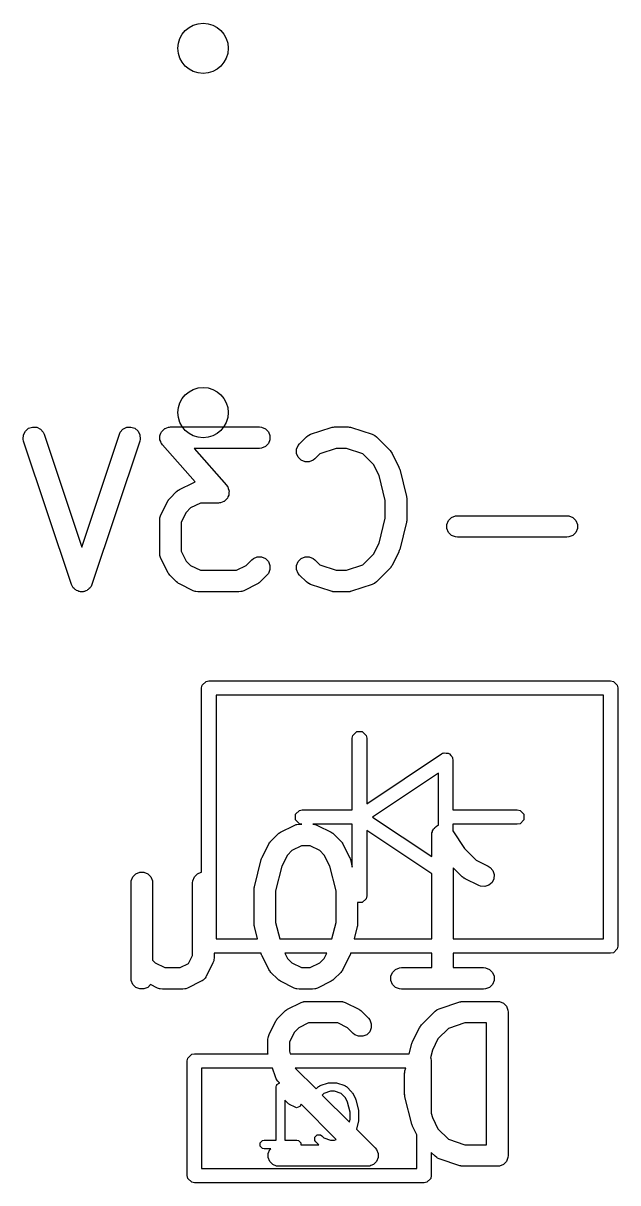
# Model space of a CAD drawing. Header units: inches. Extents: x -0.02 to 1.22, y 0 to 2.04.
# Drawn here: x 0.8404 to 1.0035, y 1.7169 to 2.0352 of the extents above; entities that cross this region are included whole.
import ezdxf

# ---------------------------------------------------------------- set-up
doc = ezdxf.new("R2010")
doc.units = ezdxf.units.IN
doc.header["$MEASUREMENT"] = 0
doc.layers.add('BLACK', color=250, linetype='CONTINUOUS')

msp = doc.modelspace()

# ---------------------------------------------------------------- linework, layer by layer
at = {"layer": 'BLACK', "linetype": 'CONTINUOUS'}
for p, q in [((0.8405, 1.92224), (0.84101, 1.92327)), ((0.84101, 1.92327), (0.84188, 1.92403)), ((0.84188, 1.92403), (0.84298, 1.92439)), ((0.84298, 1.92439), (0.84412, 1.92431)), ((0.84412, 1.92431), (0.84515, 1.9238)), ((0.84515, 1.9238), (0.84591, 1.92293)), ((0.84591, 1.92293), (0.84615, 1.9224)), ((0.86679, 1.9224), (0.86703, 1.92293)), ((0.86703, 1.92293), (0.86778, 1.9238)), ((0.86778, 1.9238), (0.86881, 1.92431)), ((0.86881, 1.92431), (0.86996, 1.92439)), ((0.86996, 1.92439), (0.87105, 1.92403)), ((0.87105, 1.92403), (0.87192, 1.92327)), ((0.87192, 1.92327), (0.87244, 1.92224)), ((0.87799, 1.92223), (0.8782, 1.92266)), ((0.8782, 1.92266), (0.87838, 1.9231)), ((0.87838, 1.9231), (0.87846, 1.92317)), ((0.87846, 1.92317), (0.8785, 1.92326)), ((0.8785, 1.92326), (0.87886, 1.92358)), ((0.87886, 1.92358), (0.8792, 1.92392)), ((0.8792, 1.92392), (0.87929, 1.92396)), ((0.87929, 1.92396), (0.87937, 1.92402)), ((0.87937, 1.92402), (0.87982, 1.92418)), ((0.87982, 1.92418), (0.88026, 1.92436)), ((0.88026, 1.92436), (0.8804, 1.92437)), ((0.8804, 1.92437), (0.88046, 1.92439)), ((0.88046, 1.92439), (0.88054, 1.92439)), ((0.88054, 1.92439), (0.88084, 1.92442)), ((0.88084, 1.92442), (0.90521, 1.92442)), ((0.90521, 1.92442), (0.90579, 1.92436)), ((0.90579, 1.92436), (0.90685, 1.92392)), ((0.90685, 1.92392), (0.90767, 1.9231)), ((0.90767, 1.9231), (0.90811, 1.92204)), ((0.91928, 1.92239), (0.9249, 1.92427)), ((0.9249, 1.92427), (0.92519, 1.92433)), ((0.92519, 1.92433), (0.92526, 1.92436)), ((0.92526, 1.92436), (0.92536, 1.92437)), ((0.92536, 1.92437), (0.92546, 1.92439)), ((0.92546, 1.92439), (0.92554, 1.92439)), ((0.92554, 1.92439), (0.92583, 1.92442)), ((0.92583, 1.92442), (0.92958, 1.92442)), ((0.92958, 1.92442), (0.92988, 1.92439)), ((0.92988, 1.92439), (0.92995, 1.92439)), ((0.92995, 1.92439), (0.93006, 1.92437)), ((0.93006, 1.92437), (0.93016, 1.92436)), ((0.93016, 1.92436), (0.93023, 1.92433)), ((0.93023, 1.92433), (0.93052, 1.92427)), ((0.93052, 1.92427), (0.93614, 1.92239)), ((0.84042, 1.92109), (0.8405, 1.92224)), ((0.84054, 1.92053), (0.84042, 1.92109)), ((0.85367, 1.88116), (0.84054, 1.92053)), ((0.84615, 1.9224), (0.85647, 1.89143)), ((0.85647, 1.89143), (0.86679, 1.9224)), ((0.87239, 1.92053), (0.85927, 1.88116)), ((0.87252, 1.92109), (0.87239, 1.92053)), ((0.87244, 1.92224), (0.87252, 1.92109)), ((0.87791, 1.92108), (0.87794, 1.92156)), ((0.87794, 1.92099), (0.87791, 1.92108)), ((0.87794, 1.92204), (0.87798, 1.92213)), ((0.87794, 1.92156), (0.87794, 1.92204)), ((0.87794, 1.92089), (0.87794, 1.92099)), ((0.87813, 1.92044), (0.87794, 1.92089)), ((0.87798, 1.92213), (0.87799, 1.92223)), ((0.87828, 1.91999), (0.87813, 1.92044)), ((0.87836, 1.91988), (0.87828, 1.91999)), ((0.87838, 1.91982), (0.87836, 1.91988)), ((0.87844, 1.91977), (0.87838, 1.91982)), ((0.87862, 1.91952), (0.87844, 1.91977)), ((0.88755, 1.90931), (0.87862, 1.91952)), ((0.90767, 1.91982), (0.90685, 1.91901)), ((0.90811, 1.92089), (0.90767, 1.91982)), ((0.90811, 1.92204), (0.90811, 1.92089)), ((0.91588, 1.91935), (0.91625, 1.9198)), ((0.91625, 1.9198), (0.91812, 1.92168)), ((0.91812, 1.92168), (0.91857, 1.92204)), ((0.91857, 1.92204), (0.91867, 1.92208)), ((0.91867, 1.92208), (0.91875, 1.92215)), ((0.91875, 1.92215), (0.91928, 1.92239)), ((0.93614, 1.92239), (0.93667, 1.92215)), ((0.93667, 1.92215), (0.93675, 1.92208)), ((0.93675, 1.92208), (0.93685, 1.92204)), ((0.93685, 1.92204), (0.9373, 1.92168)), ((0.9373, 1.92168), (0.94105, 1.91793)), ((0.90521, 1.91851), (0.88735, 1.91851)), ((0.88735, 1.91851), (0.89619, 1.90841)), ((0.90579, 1.91857), (0.90521, 1.91851)), ((0.90685, 1.91901), (0.90579, 1.91857)), ((0.91544, 1.91829), (0.91588, 1.91935)), ((0.91544, 1.91714), (0.91544, 1.91829)), ((0.91588, 1.91607), (0.91544, 1.91714)), ((0.9218, 1.91701), (0.92042, 1.91563)), ((0.92631, 1.91851), (0.9218, 1.91701)), ((0.9291, 1.91851), (0.92631, 1.91851)), ((0.93361, 1.91701), (0.9291, 1.91851)), ((0.93653, 1.91409), (0.93361, 1.91701)), ((0.94105, 1.91793), (0.94123, 1.9177)), ((0.94123, 1.9177), (0.94129, 1.91765)), ((0.94129, 1.91765), (0.94135, 1.91756)), ((0.94135, 1.91756), (0.94141, 1.91748)), ((0.94141, 1.91748), (0.94144, 1.91741)), ((0.94144, 1.91741), (0.9416, 1.91716)), ((0.9416, 1.91716), (0.94347, 1.91341)), ((0.91669, 1.91526), (0.91588, 1.91607)), ((0.91776, 1.91482), (0.91669, 1.91526)), ((0.91891, 1.91482), (0.91776, 1.91482)), ((0.91998, 1.91526), (0.91891, 1.91482)), ((0.92042, 1.91563), (0.91998, 1.91526)), ((0.93805, 1.91106), (0.93653, 1.91409)), ((0.94347, 1.91341), (0.94349, 1.91337)), ((0.94349, 1.91337), (0.9435, 1.91335)), ((0.9435, 1.91335), (0.94359, 1.91311)), ((0.94359, 1.91311), (0.94368, 1.91287)), ((0.93975, 1.90423), (0.93805, 1.91106)), ((0.94368, 1.91287), (0.94368, 1.91285)), ((0.94368, 1.91285), (0.9437, 1.91281)), ((0.9437, 1.91281), (0.94557, 1.90531)), ((0.88063, 1.9048), (0.8825, 1.90668)), ((0.8825, 1.90668), (0.88273, 1.90686)), ((0.88273, 1.90686), (0.88278, 1.90692)), ((0.88278, 1.90692), (0.88287, 1.90698)), ((0.88287, 1.90698), (0.88295, 1.90705)), ((0.88295, 1.90705), (0.88302, 1.90708)), ((0.88302, 1.90708), (0.88327, 1.90723)), ((0.88327, 1.90723), (0.88702, 1.90911)), ((0.88702, 1.90911), (0.88755, 1.90931)), ((0.89619, 1.90841), (0.89636, 1.90816)), ((0.89636, 1.90816), (0.89642, 1.90811)), ((0.89642, 1.90811), (0.89644, 1.90805)), ((0.89644, 1.90805), (0.89652, 1.90794)), ((0.89652, 1.90794), (0.89668, 1.90748)), ((0.89668, 1.90748), (0.89686, 1.90704)), ((0.89686, 1.90704), (0.89686, 1.90694)), ((0.89686, 1.90694), (0.89689, 1.90685)), ((0.89689, 1.90685), (0.89686, 1.90637)), ((0.8782, 1.90029), (0.88007, 1.90404)), ((0.88007, 1.90404), (0.88023, 1.90428)), ((0.88023, 1.90428), (0.88026, 1.90436)), ((0.88026, 1.90436), (0.88033, 1.90444)), ((0.88033, 1.90444), (0.88038, 1.90453)), ((0.88038, 1.90453), (0.88044, 1.90458)), ((0.88044, 1.90458), (0.88063, 1.9048)), ((0.88904, 1.90351), (0.88634, 1.90216)), ((0.89396, 1.90351), (0.88904, 1.90351)), ((0.89427, 1.90354), (0.89396, 1.90351)), ((0.89435, 1.90354), (0.89427, 1.90354)), ((0.8944, 1.90356), (0.89435, 1.90354)), ((0.89454, 1.90357), (0.8944, 1.90356)), ((0.89498, 1.90375), (0.89454, 1.90357)), ((0.89544, 1.90391), (0.89498, 1.90375)), ((0.89551, 1.90397), (0.89544, 1.90391)), ((0.8956, 1.90401), (0.89551, 1.90397)), ((0.89594, 1.90435), (0.8956, 1.90401)), ((0.8963, 1.90467), (0.89594, 1.90435)), ((0.89635, 1.90475), (0.8963, 1.90467)), ((0.89642, 1.90483), (0.89635, 1.90475)), ((0.8966, 1.90527), (0.89642, 1.90483)), ((0.89681, 1.9057), (0.8966, 1.90527)), ((0.89682, 1.9058), (0.89681, 1.9057)), ((0.89686, 1.90589), (0.89682, 1.9058)), ((0.89686, 1.90637), (0.89686, 1.90589)), ((0.93975, 1.89933), (0.93975, 1.90423)), ((0.94557, 1.90531), (0.94559, 1.90521)), ((0.94559, 1.90521), (0.9456, 1.90517)), ((0.9456, 1.90517), (0.94562, 1.90495)), ((0.94562, 1.90495), (0.94566, 1.90473)), ((0.94566, 1.90473), (0.94565, 1.90469)), ((0.94565, 1.90469), (0.94566, 1.90459)), ((0.94566, 1.90459), (0.94566, 1.89897)), ((0.88514, 1.90097), (0.88379, 1.89827)), ((0.88634, 1.90216), (0.88514, 1.90097)), ((0.87789, 1.89897), (0.87794, 1.89954)), ((0.87789, 1.88959), (0.87789, 1.89897)), ((0.87794, 1.89954), (0.87798, 1.89964)), ((0.87798, 1.89964), (0.87799, 1.89975)), ((0.87799, 1.89975), (0.8782, 1.90029)), ((0.88379, 1.89827), (0.88379, 1.89029)), ((0.93805, 1.8925), (0.93975, 1.89933)), ((0.94557, 1.89825), (0.9437, 1.89075)), ((0.94559, 1.89835), (0.94557, 1.89825)), ((0.9456, 1.89839), (0.94559, 1.89835)), ((0.94562, 1.89861), (0.9456, 1.89839)), ((0.94566, 1.89882), (0.94562, 1.89861)), ((0.94566, 1.89897), (0.94565, 1.89887)), ((0.94565, 1.89887), (0.94566, 1.89882)), ((0.95668, 1.89767), (0.95712, 1.89873)), ((0.95668, 1.89652), (0.95668, 1.89767)), ((0.95712, 1.89873), (0.95794, 1.89955)), ((0.95794, 1.89955), (0.959, 1.89999)), ((0.959, 1.89999), (0.95958, 1.90004)), ((0.95958, 1.90004), (0.98958, 1.90004)), ((0.98958, 1.90004), (0.99015, 1.89999)), ((0.99015, 1.89999), (0.99122, 1.89955)), ((0.99122, 1.89955), (0.99203, 1.89873)), ((0.99203, 1.89873), (0.99247, 1.89767)), ((0.99247, 1.89767), (0.99247, 1.89652)), ((0.95712, 1.89545), (0.95668, 1.89652)), ((0.95794, 1.89464), (0.95712, 1.89545)), ((0.959, 1.8942), (0.95794, 1.89464)), ((0.95958, 1.89414), (0.959, 1.8942)), ((0.98958, 1.89414), (0.95958, 1.89414)), ((0.99015, 1.8942), (0.98958, 1.89414)), ((0.99122, 1.89464), (0.99015, 1.8942)), ((0.99203, 1.89545), (0.99122, 1.89464)), ((0.99247, 1.89652), (0.99203, 1.89545)), ((0.93653, 1.88947), (0.93805, 1.8925)), ((0.9437, 1.89075), (0.94368, 1.89071)), ((0.87794, 1.88902), (0.87789, 1.88959)), ((0.87798, 1.88892), (0.87794, 1.88902)), ((0.87799, 1.88881), (0.87798, 1.88892)), ((0.8782, 1.88827), (0.87799, 1.88881)), ((0.88007, 1.88452), (0.8782, 1.88827)), ((0.88379, 1.89029), (0.88514, 1.88759)), ((0.88514, 1.88759), (0.88634, 1.8864)), ((0.90159, 1.8864), (0.90312, 1.88793)), ((0.90312, 1.88793), (0.90357, 1.8883)), ((0.90357, 1.8883), (0.90464, 1.88874)), ((0.90464, 1.88874), (0.90579, 1.88874)), ((0.90579, 1.88874), (0.90685, 1.8883)), ((0.90685, 1.8883), (0.90767, 1.88748)), ((0.91588, 1.88748), (0.91669, 1.8883)), ((0.91669, 1.8883), (0.91776, 1.88874)), ((0.91776, 1.88874), (0.91891, 1.88874)), ((0.91891, 1.88874), (0.91998, 1.8883)), ((0.91998, 1.8883), (0.92042, 1.88793)), ((0.92042, 1.88793), (0.9218, 1.88655)), ((0.93361, 1.88655), (0.93653, 1.88947)), ((0.94347, 1.89015), (0.9416, 1.8864)), ((0.94349, 1.89019), (0.94347, 1.89015)), ((0.9435, 1.89021), (0.94349, 1.89019)), ((0.94359, 1.89045), (0.9435, 1.89021)), ((0.94368, 1.89069), (0.94359, 1.89045)), ((0.94368, 1.89071), (0.94368, 1.89069)), ((0.88023, 1.88427), (0.88007, 1.88452)), ((0.88634, 1.8864), (0.88904, 1.88505)), ((0.88904, 1.88505), (0.89889, 1.88505)), ((0.89889, 1.88505), (0.90159, 1.8864)), ((0.90767, 1.88748), (0.90811, 1.88642)), ((0.90811, 1.88527), (0.90767, 1.8842)), ((0.90811, 1.88642), (0.90811, 1.88527)), ((0.91544, 1.88642), (0.91588, 1.88748)), ((0.91544, 1.88527), (0.91544, 1.88642)), ((0.91588, 1.8842), (0.91544, 1.88527)), ((0.9218, 1.88655), (0.92631, 1.88505)), ((0.92631, 1.88505), (0.9291, 1.88505)), ((0.9291, 1.88505), (0.93361, 1.88655)), ((0.94105, 1.88563), (0.9373, 1.88188)), ((0.94123, 1.88586), (0.94105, 1.88563)), ((0.94129, 1.88591), (0.94123, 1.88586)), ((0.94135, 1.886), (0.94129, 1.88591)), ((0.94141, 1.88608), (0.94135, 1.886)), ((0.94144, 1.88615), (0.94141, 1.88608)), ((0.9416, 1.8864), (0.94144, 1.88615)), ((0.88026, 1.8842), (0.88023, 1.88427)), ((0.88033, 1.88412), (0.88026, 1.8842)), ((0.88038, 1.88403), (0.88033, 1.88412)), ((0.88044, 1.88398), (0.88038, 1.88403)), ((0.88063, 1.88376), (0.88044, 1.88398)), ((0.8825, 1.88188), (0.88063, 1.88376)), ((0.88273, 1.88169), (0.8825, 1.88188)), ((0.88278, 1.88164), (0.88273, 1.88169)), ((0.88287, 1.88158), (0.88278, 1.88164)), ((0.88295, 1.88151), (0.88287, 1.88158)), ((0.88302, 1.88148), (0.88295, 1.88151)), ((0.88327, 1.88133), (0.88302, 1.88148)), ((0.88702, 1.87945), (0.88327, 1.88133)), ((0.90466, 1.88133), (0.90091, 1.87945)), ((0.90491, 1.88148), (0.90466, 1.88133)), ((0.90498, 1.88151), (0.90491, 1.88148)), ((0.90506, 1.88158), (0.90498, 1.88151)), ((0.90515, 1.88164), (0.90506, 1.88158)), ((0.9052, 1.88169), (0.90515, 1.88164)), ((0.90542, 1.88188), (0.9052, 1.88169)), ((0.9073, 1.88376), (0.90542, 1.88188)), ((0.90767, 1.8842), (0.9073, 1.88376)), ((0.91625, 1.88376), (0.91588, 1.8842)), ((0.91812, 1.88188), (0.91625, 1.88376)), ((0.91857, 1.88151), (0.91812, 1.88188)), ((0.91867, 1.88147), (0.91857, 1.88151)), ((0.91875, 1.8814), (0.91867, 1.88147)), ((0.91928, 1.88117), (0.91875, 1.8814)), ((0.93667, 1.8814), (0.93614, 1.88117)), ((0.93675, 1.88147), (0.93667, 1.8814)), ((0.93685, 1.88151), (0.93675, 1.88147)), ((0.9373, 1.88188), (0.93685, 1.88151)), ((0.8539, 1.88063), (0.85367, 1.88116)), ((0.85404, 1.88047), (0.8539, 1.88063)), ((0.85414, 1.88028), (0.85404, 1.88047)), ((0.85442, 1.88004), (0.85414, 1.88028)), ((0.85466, 1.87976), (0.85442, 1.88004)), ((0.85485, 1.87967), (0.85466, 1.87976)), ((0.85501, 1.87953), (0.85485, 1.87967)), ((0.85536, 1.87941), (0.85501, 1.87953)), ((0.85569, 1.87925), (0.85536, 1.87941)), ((0.8559, 1.87923), (0.85569, 1.87925)), ((0.8561, 1.87916), (0.8559, 1.87923)), ((0.85647, 1.87919), (0.8561, 1.87916)), ((0.85684, 1.87916), (0.85647, 1.87919)), ((0.85704, 1.87923), (0.85684, 1.87916)), ((0.85725, 1.87925), (0.85704, 1.87923)), ((0.85758, 1.87941), (0.85725, 1.87925)), ((0.85793, 1.87953), (0.85758, 1.87941)), ((0.85809, 1.87967), (0.85793, 1.87953)), ((0.85828, 1.87976), (0.85809, 1.87967)), ((0.85852, 1.88004), (0.85828, 1.87976)), ((0.8588, 1.88028), (0.85852, 1.88004)), ((0.85889, 1.88047), (0.8588, 1.88028)), ((0.85903, 1.88063), (0.85889, 1.88047)), ((0.85927, 1.88116), (0.85903, 1.88063)), ((0.88756, 1.87925), (0.88702, 1.87945)), ((0.88766, 1.87924), (0.88756, 1.87925)), ((0.88776, 1.8792), (0.88766, 1.87924)), ((0.88834, 1.87914), (0.88776, 1.8792)), ((0.89959, 1.87914), (0.88834, 1.87914)), ((0.90016, 1.8792), (0.89959, 1.87914)), ((0.90026, 1.87924), (0.90016, 1.8792)), ((0.90037, 1.87925), (0.90026, 1.87924)), ((0.90091, 1.87945), (0.90037, 1.87925)), ((0.9249, 1.87929), (0.91928, 1.88117)), ((0.92519, 1.87923), (0.9249, 1.87929)), ((0.92526, 1.8792), (0.92519, 1.87923)), ((0.92536, 1.87919), (0.92526, 1.8792)), ((0.92546, 1.87916), (0.92536, 1.87919)), ((0.92554, 1.87917), (0.92546, 1.87916)), ((0.92583, 1.87914), (0.92554, 1.87917)), ((0.92958, 1.87914), (0.92583, 1.87914)), ((0.92988, 1.87917), (0.92958, 1.87914)), ((0.92995, 1.87916), (0.92988, 1.87917)), ((0.93006, 1.87919), (0.92995, 1.87916)), ((0.93016, 1.8792), (0.93006, 1.87919)), ((0.93023, 1.87923), (0.93016, 1.8792)), ((0.93052, 1.87929), (0.93023, 1.87923)), ((0.93614, 1.88117), (0.93052, 1.87929)), ((0.88937, 1.85276), (0.88952, 1.85351)), ((0.88937, 1.80218), (0.88937, 1.85276)), ((0.88952, 1.85351), (0.89059, 1.85457)), ((0.89059, 1.85457), (0.89134, 1.85472)), ((0.89134, 1.85472), (1.00157, 1.85472)), ((1.00157, 1.85472), (1.00233, 1.85457)), ((1.00233, 1.85457), (1.00339, 1.85351)), ((1.00339, 1.85351), (1.00354, 1.85276)), ((1.00354, 1.85276), (1.00354, 1.78189)), ((0.89331, 1.85079), (0.89331, 1.78386)), ((0.99961, 1.85079), (0.89331, 1.85079)), ((0.99961, 1.78386), (0.99961, 1.85079)), ((0.93086, 1.83973), (0.93192, 1.8408)), ((0.93192, 1.8408), (0.93343, 1.8408)), ((0.93343, 1.8408), (0.9345, 1.83973)), ((0.93071, 1.83898), (0.93086, 1.83973)), ((0.93071, 1.81929), (0.93071, 1.83898)), ((0.9345, 1.83973), (0.93465, 1.83898)), ((0.93465, 1.83898), (0.93465, 1.821)), ((0.93465, 1.821), (0.95521, 1.83471)), ((0.95521, 1.83471), (0.95548, 1.83482)), ((0.95548, 1.83482), (0.95555, 1.83489)), ((0.95555, 1.83489), (0.95564, 1.83489)), ((0.95564, 1.83489), (0.95592, 1.835)), ((0.95592, 1.835), (0.95648, 1.83489)), ((0.95648, 1.83489), (0.95705, 1.83489)), ((0.95705, 1.83489), (0.9572, 1.83475)), ((0.9572, 1.83475), (0.95739, 1.83471)), ((0.95739, 1.83471), (0.95771, 1.83423)), ((0.95771, 1.83423), (0.95812, 1.83382)), ((0.95812, 1.83382), (0.95818, 1.83354)), ((0.95818, 1.83354), (0.95823, 1.83345)), ((0.95823, 1.83345), (0.95821, 1.83336)), ((0.95821, 1.83336), (0.95827, 1.83307)), ((0.95827, 1.83307), (0.95827, 1.81929)), ((0.95433, 1.82939), (0.93623, 1.81732)), ((0.95433, 1.81514), (0.95433, 1.82939)), ((0.91511, 1.81808), (0.91618, 1.81914)), ((0.91511, 1.81657), (0.91511, 1.81808)), ((0.91618, 1.81914), (0.91693, 1.81929)), ((0.91693, 1.81929), (0.93071, 1.81929)), ((0.95827, 1.81929), (0.97598, 1.81929)), ((0.97598, 1.81929), (0.97674, 1.81914)), ((0.97674, 1.81914), (0.9778, 1.81808)), ((0.9778, 1.81808), (0.9778, 1.81657)), ((0.91102, 1.81317), (0.91476, 1.81505)), ((0.91476, 1.81505), (0.91531, 1.81526)), ((0.91618, 1.8155), (0.91511, 1.81657)), ((0.91531, 1.81526), (0.91541, 1.81526)), ((0.91541, 1.81526), (0.91551, 1.8153)), ((0.91551, 1.8153), (0.91609, 1.81536)), ((0.91609, 1.81536), (0.91689, 1.81536)), ((0.91689, 1.81536), (0.91618, 1.8155)), ((0.91991, 1.81535), (0.92041, 1.8153)), ((0.93071, 1.81535), (0.91991, 1.81535)), ((0.92041, 1.8153), (0.92051, 1.81526)), ((0.92051, 1.81526), (0.92061, 1.81526)), ((0.92061, 1.81526), (0.92116, 1.81505)), ((0.92116, 1.81505), (0.92491, 1.81317)), ((0.93071, 1.80359), (0.93071, 1.81535)), ((0.93623, 1.81732), (0.9525, 1.80647)), ((0.95321, 1.81426), (0.95337, 1.8145)), ((0.95337, 1.8145), (0.95361, 1.81466)), ((0.95361, 1.81466), (0.95382, 1.81486)), ((0.95382, 1.81486), (0.95409, 1.81498)), ((0.95409, 1.81498), (0.95433, 1.81514)), ((0.95433, 1.81514), (0.95433, 1.81514)), ((0.97598, 1.81535), (0.95827, 1.81535)), ((0.95827, 1.81535), (0.95827, 1.81351)), ((0.97674, 1.8155), (0.97598, 1.81535)), ((0.9778, 1.81657), (0.97674, 1.8155)), ((0.90837, 1.81075), (0.91025, 1.81262)), ((0.91025, 1.81262), (0.91047, 1.81281)), ((0.91047, 1.81281), (0.91053, 1.81287)), ((0.91053, 1.81287), (0.91061, 1.81292)), ((0.91061, 1.81292), (0.9107, 1.81299)), ((0.9107, 1.81299), (0.91077, 1.81302)), ((0.91077, 1.81302), (0.91102, 1.81317)), ((0.92491, 1.81317), (0.92515, 1.81302)), ((0.92515, 1.81302), (0.92522, 1.81299)), ((0.92522, 1.81299), (0.92531, 1.81292)), ((0.92531, 1.81292), (0.92539, 1.81287)), ((0.92539, 1.81287), (0.92545, 1.81281)), ((0.92545, 1.81281), (0.92567, 1.81262)), ((0.92567, 1.81262), (0.92755, 1.81075)), ((0.9525, 1.80174), (0.93465, 1.81364)), ((0.93465, 1.81364), (0.93465, 1.79567)), ((0.9525, 1.81241), (0.95256, 1.81298)), ((0.9525, 1.80647), (0.9525, 1.81241)), ((0.9525, 1.81241), (0.9525, 1.81241)), ((0.9525, 1.81241), (0.9525, 1.81241)), ((0.9525, 1.81241), (0.9525, 1.81241)), ((0.95256, 1.81298), (0.95267, 1.81325)), ((0.95267, 1.81325), (0.95273, 1.81354)), ((0.95273, 1.81354), (0.95289, 1.81378)), ((0.95289, 1.81378), (0.953, 1.81405)), ((0.953, 1.81405), (0.95321, 1.81426)), ((0.95827, 1.81351), (0.9615, 1.80867)), ((0.90595, 1.80623), (0.90782, 1.80998)), ((0.90782, 1.80998), (0.90798, 1.81023)), ((0.90798, 1.81023), (0.90801, 1.8103)), ((0.90801, 1.8103), (0.90807, 1.81038)), ((0.90807, 1.81038), (0.90813, 1.81047)), ((0.90813, 1.81047), (0.90819, 1.81052)), ((0.90819, 1.81052), (0.90837, 1.81075)), ((0.91409, 1.80811), (0.91289, 1.80691)), ((0.91678, 1.80946), (0.91409, 1.80811)), ((0.91914, 1.80946), (0.91678, 1.80946)), ((0.92184, 1.80811), (0.91914, 1.80946)), ((0.92303, 1.80691), (0.92184, 1.80811)), ((0.92755, 1.81075), (0.92773, 1.81052)), ((0.92773, 1.81052), (0.92779, 1.81047)), ((0.92779, 1.81047), (0.92785, 1.81038)), ((0.92785, 1.81038), (0.92791, 1.8103)), ((0.92791, 1.8103), (0.92794, 1.81023)), ((0.92794, 1.81023), (0.9281, 1.80998)), ((0.9281, 1.80998), (0.92998, 1.80623)), ((0.9615, 1.80867), (0.9647, 1.80546)), ((0.90385, 1.79813), (0.90572, 1.80563)), ((0.90572, 1.80563), (0.90574, 1.80567)), ((0.90574, 1.80569), (0.90583, 1.80593)), ((0.90574, 1.80567), (0.90574, 1.80569)), ((0.90583, 1.80593), (0.90592, 1.80617)), ((0.90592, 1.80617), (0.90593, 1.80619)), ((0.90593, 1.80619), (0.90595, 1.80623)), ((0.91289, 1.80691), (0.91137, 1.80388)), ((0.92455, 1.80388), (0.92303, 1.80691)), ((0.92998, 1.80623), (0.92999, 1.80619)), ((0.92999, 1.80619), (0.93, 1.80617)), ((0.93, 1.80617), (0.93009, 1.80593)), ((0.93009, 1.80593), (0.93018, 1.80569)), ((0.93018, 1.80569), (0.93018, 1.80567)), ((0.93018, 1.80567), (0.9302, 1.80563)), ((0.9302, 1.80563), (0.93071, 1.80359)), ((0.9647, 1.80546), (0.96802, 1.8038)), ((0.87051, 1.80093), (0.87133, 1.80174)), ((0.87133, 1.80174), (0.87239, 1.80218)), ((0.87239, 1.80218), (0.87354, 1.80218)), ((0.87354, 1.80218), (0.87461, 1.80174)), ((0.87461, 1.80174), (0.87542, 1.80093)), ((0.88738, 1.80093), (0.8882, 1.80174)), ((0.8882, 1.80174), (0.88926, 1.80218)), ((0.88926, 1.80218), (0.88937, 1.80218)), ((0.91137, 1.80388), (0.90966, 1.79705)), ((0.92626, 1.79705), (0.92455, 1.80388)), ((0.9525, 1.78386), (0.9525, 1.80174)), ((0.96087, 1.80095), (0.95841, 1.80341)), ((0.95841, 1.80341), (0.95841, 1.78386)), ((0.96802, 1.8038), (0.96851, 1.80349)), ((0.96851, 1.80349), (0.96927, 1.80262)), ((0.96927, 1.80262), (0.96963, 1.80153)), ((0.87001, 1.79929), (0.87007, 1.79986)), ((0.87001, 1.77304), (0.87001, 1.79929)), ((0.87007, 1.79986), (0.87051, 1.80093)), ((0.87542, 1.80093), (0.87586, 1.79986)), ((0.87586, 1.79986), (0.87592, 1.79929)), ((0.87592, 1.79929), (0.87592, 1.77801)), ((0.88689, 1.79929), (0.88694, 1.79986)), ((0.88689, 1.77936), (0.88689, 1.79929)), ((0.88694, 1.79986), (0.88738, 1.80093)), ((0.96109, 1.80076), (0.96087, 1.80095)), ((0.96114, 1.8007), (0.96109, 1.80076)), ((0.96123, 1.80065), (0.96114, 1.8007)), ((0.96131, 1.80058), (0.96123, 1.80065)), ((0.96139, 1.80055), (0.96131, 1.80058)), ((0.96163, 1.80039), (0.96139, 1.80055)), ((0.96538, 1.79852), (0.96163, 1.80039)), ((0.96592, 1.79831), (0.96538, 1.79852)), ((0.96817, 1.79859), (0.96707, 1.79823)), ((0.96904, 1.79935), (0.96817, 1.79859)), ((0.96955, 1.80038), (0.96904, 1.79935)), ((0.96963, 1.80153), (0.96955, 1.80038)), ((0.90376, 1.79755), (0.90379, 1.79777)), ((0.90377, 1.79751), (0.90376, 1.79755)), ((0.90376, 1.79741), (0.90377, 1.79751)), ((0.90376, 1.78804), (0.90376, 1.79741)), ((0.90379, 1.79777), (0.90382, 1.79799)), ((0.90382, 1.79799), (0.90383, 1.79803)), ((0.90383, 1.79803), (0.90385, 1.79813)), ((0.90966, 1.79705), (0.90966, 1.7884)), ((0.92626, 1.7884), (0.92626, 1.79705)), ((0.93465, 1.79567), (0.9345, 1.79492)), ((0.96707, 1.79823), (0.96592, 1.79831)), ((0.93343, 1.79385), (0.93216, 1.79385)), ((0.93216, 1.79385), (0.93216, 1.78804)), ((0.9345, 1.79492), (0.93343, 1.79385)), ((0.90377, 1.78794), (0.90376, 1.78804)), ((0.90376, 1.78789), (0.90377, 1.78794)), ((0.90379, 1.78768), (0.90376, 1.78789)), ((0.90382, 1.78746), (0.90379, 1.78768)), ((0.90383, 1.78742), (0.90382, 1.78746)), ((0.90385, 1.78732), (0.90383, 1.78742)), ((0.90471, 1.78386), (0.90385, 1.78732)), ((0.90966, 1.7884), (0.9108, 1.78386)), ((0.92512, 1.78386), (0.92626, 1.7884)), ((0.93207, 1.78732), (0.93121, 1.78386)), ((0.93209, 1.78742), (0.93207, 1.78732)), ((0.9321, 1.78746), (0.93209, 1.78742)), ((0.93213, 1.78768), (0.9321, 1.78746)), ((0.93216, 1.78789), (0.93213, 1.78768)), ((0.93216, 1.78804), (0.93215, 1.78794)), ((0.93215, 1.78794), (0.93216, 1.78789)), ((0.89331, 1.78386), (0.90471, 1.78386)), ((0.9108, 1.78386), (0.92512, 1.78386)), ((0.93121, 1.78386), (0.9525, 1.78386)), ((0.95841, 1.78386), (0.99961, 1.78386)), ((0.88576, 1.77711), (0.88689, 1.77936)), ((0.9057, 1.77992), (0.89279, 1.77992)), ((0.89279, 1.77992), (0.89279, 1.77866)), ((0.90572, 1.77982), (0.9057, 1.77992)), ((0.90574, 1.77978), (0.90572, 1.77982)), ((0.90574, 1.77976), (0.90574, 1.77978)), ((0.90583, 1.77952), (0.90574, 1.77976)), ((0.90592, 1.77928), (0.90583, 1.77952)), ((0.9122, 1.77992), (0.91289, 1.77854)), ((0.92372, 1.77992), (0.9122, 1.77992)), ((0.92303, 1.77854), (0.92372, 1.77992)), ((0.93009, 1.77952), (0.93, 1.77928)), ((0.93018, 1.77976), (0.93009, 1.77952)), ((0.9302, 1.77982), (0.93018, 1.77978)), ((0.93018, 1.77978), (0.93018, 1.77976)), ((0.93022, 1.77992), (0.9302, 1.77982)), ((0.9525, 1.77992), (0.93022, 1.77992)), ((0.9525, 1.77599), (0.9525, 1.77992)), ((1.00157, 1.77992), (0.95841, 1.77992)), ((0.95841, 1.77992), (0.95841, 1.77599)), ((1.00233, 1.78007), (1.00157, 1.77992)), ((1.00339, 1.78114), (1.00233, 1.78007)), ((1.00354, 1.78189), (1.00339, 1.78114)), ((0.87592, 1.77801), (0.87659, 1.77734)), ((0.87659, 1.77734), (0.87929, 1.77599)), ((0.88352, 1.77599), (0.88576, 1.77711)), ((0.89248, 1.77734), (0.8906, 1.77359)), ((0.89269, 1.77788), (0.89248, 1.77734)), ((0.89273, 1.77809), (0.89269, 1.77799)), ((0.89269, 1.77799), (0.89269, 1.77788)), ((0.89279, 1.77866), (0.89273, 1.77809)), ((0.90593, 1.77926), (0.90592, 1.77928)), ((0.90595, 1.77922), (0.90593, 1.77926)), ((0.90782, 1.77547), (0.90595, 1.77922)), ((0.91289, 1.77854), (0.91409, 1.77734)), ((0.91409, 1.77734), (0.91678, 1.77599)), ((0.91914, 1.77599), (0.92184, 1.77734)), ((0.92184, 1.77734), (0.92303, 1.77854)), ((0.92998, 1.77922), (0.9281, 1.77547)), ((0.92999, 1.77926), (0.92998, 1.77922)), ((0.93, 1.77928), (0.92999, 1.77926)), ((0.87007, 1.77246), (0.87001, 1.77304)), ((0.87929, 1.77599), (0.88352, 1.77599)), ((0.8903, 1.7731), (0.89002, 1.77286)), ((0.89048, 1.77339), (0.8903, 1.7731)), ((0.89053, 1.77345), (0.89048, 1.77339)), ((0.89054, 1.7735), (0.89053, 1.77345)), ((0.8906, 1.77359), (0.89054, 1.7735)), ((0.90798, 1.77522), (0.90782, 1.77547)), ((0.90801, 1.77515), (0.90798, 1.77522)), ((0.90807, 1.77507), (0.90801, 1.77515)), ((0.90813, 1.77498), (0.90807, 1.77507)), ((0.90819, 1.77493), (0.90813, 1.77498)), ((0.90837, 1.7747), (0.90819, 1.77493)), ((0.91025, 1.77283), (0.90837, 1.7747)), ((0.91678, 1.77599), (0.91914, 1.77599)), ((0.92755, 1.7747), (0.92567, 1.77283)), ((0.92773, 1.77493), (0.92755, 1.7747)), ((0.92779, 1.77498), (0.92773, 1.77493)), ((0.92785, 1.77507), (0.92779, 1.77498)), ((0.92791, 1.77515), (0.92785, 1.77507)), ((0.92794, 1.77522), (0.92791, 1.77515)), ((0.9281, 1.77547), (0.92794, 1.77522)), ((0.94131, 1.77361), (0.94175, 1.77468)), ((0.94131, 1.77246), (0.94131, 1.77361)), ((0.94175, 1.77468), (0.94257, 1.77549)), ((0.94257, 1.77549), (0.94363, 1.77593)), ((0.94363, 1.77593), (0.94421, 1.77599)), ((0.94421, 1.77599), (0.9525, 1.77599)), ((0.95841, 1.77599), (0.9667, 1.77599)), ((0.9667, 1.77599), (0.96728, 1.77593)), ((0.96728, 1.77593), (0.96834, 1.77549)), ((0.96834, 1.77549), (0.96916, 1.77468)), ((0.96916, 1.77468), (0.9696, 1.77361)), ((0.9696, 1.77361), (0.9696, 1.77246)), ((0.87051, 1.7714), (0.87007, 1.77246)), ((0.87133, 1.77058), (0.87051, 1.7714)), ((0.87239, 1.77014), (0.87133, 1.77058)), ((0.87354, 1.77014), (0.87239, 1.77014)), ((0.87461, 1.77058), (0.87354, 1.77014)), ((0.87537, 1.77135), (0.87461, 1.77058)), ((0.87727, 1.7704), (0.87537, 1.77135)), ((0.87781, 1.77019), (0.87727, 1.7704)), ((0.87792, 1.77018), (0.87781, 1.77019)), ((0.87801, 1.77014), (0.87792, 1.77018)), ((0.87859, 1.77009), (0.87801, 1.77014)), ((0.88421, 1.77009), (0.87859, 1.77009)), ((0.88479, 1.77014), (0.88421, 1.77009)), ((0.88489, 1.77018), (0.88479, 1.77014)), ((0.88499, 1.77019), (0.88489, 1.77018)), ((0.88553, 1.7704), (0.88499, 1.77019)), ((0.88928, 1.77227), (0.88553, 1.7704)), ((0.88938, 1.77233), (0.88928, 1.77227)), ((0.88943, 1.77235), (0.88938, 1.77233)), ((0.88948, 1.7724), (0.88943, 1.77235)), ((0.88977, 1.77258), (0.88948, 1.7724)), ((0.89002, 1.77286), (0.88977, 1.77258)), ((0.91047, 1.77264), (0.91025, 1.77283)), ((0.91053, 1.77258), (0.91047, 1.77264)), ((0.91061, 1.77252), (0.91053, 1.77258)), ((0.9107, 1.77246), (0.91061, 1.77252)), ((0.91077, 1.77243), (0.9107, 1.77246)), ((0.91102, 1.77227), (0.91077, 1.77243)), ((0.91476, 1.7704), (0.91102, 1.77227)), ((0.91531, 1.77019), (0.91476, 1.7704)), ((0.91541, 1.77018), (0.91531, 1.77019)), ((0.91551, 1.77014), (0.91541, 1.77018)), ((0.91609, 1.77009), (0.91551, 1.77014)), ((0.91983, 1.77009), (0.91609, 1.77009)), ((0.92041, 1.77014), (0.91983, 1.77009)), ((0.92051, 1.77018), (0.92041, 1.77014)), ((0.92061, 1.77019), (0.92051, 1.77018)), ((0.92116, 1.7704), (0.92061, 1.77019)), ((0.92491, 1.77227), (0.92116, 1.7704)), ((0.92515, 1.77243), (0.92491, 1.77227)), ((0.92522, 1.77246), (0.92515, 1.77243)), ((0.92531, 1.77252), (0.92522, 1.77246)), ((0.92539, 1.77258), (0.92531, 1.77252)), ((0.92545, 1.77264), (0.92539, 1.77258)), ((0.92567, 1.77283), (0.92545, 1.77264)), ((0.94175, 1.7714), (0.94131, 1.77246)), ((0.94257, 1.77058), (0.94175, 1.7714)), ((0.94363, 1.77014), (0.94257, 1.77058)), ((0.94421, 1.77009), (0.94363, 1.77014)), ((0.9667, 1.77009), (0.94421, 1.77009)), ((0.96728, 1.77014), (0.9667, 1.77009)), ((0.96834, 1.77058), (0.96728, 1.77014)), ((0.96916, 1.7714), (0.96834, 1.77058)), ((0.9696, 1.77246), (0.96916, 1.7714)), ((0.9167, 1.76643), (0.91724, 1.76663)), ((0.91724, 1.76663), (0.91735, 1.76664)), ((0.91735, 1.76664), (0.91745, 1.76668)), ((0.91745, 1.76668), (0.91802, 1.76674)), ((0.91802, 1.76674), (0.9274, 1.76674)), ((0.9274, 1.76674), (0.92797, 1.76668)), ((0.92797, 1.76668), (0.92807, 1.76664)), ((0.92807, 1.76664), (0.92818, 1.76663)), ((0.92818, 1.76663), (0.92872, 1.76643)), ((0.96021, 1.76659), (0.96049, 1.76665)), ((0.96049, 1.76665), (0.96057, 1.76668)), ((0.96057, 1.76668), (0.96067, 1.76669)), ((0.96067, 1.76669), (0.96077, 1.76672)), ((0.96077, 1.76672), (0.96085, 1.76671)), ((0.96085, 1.76671), (0.96114, 1.76674)), ((0.96114, 1.76674), (0.97052, 1.76674)), ((0.97052, 1.76674), (0.97109, 1.76668)), ((0.97109, 1.76668), (0.97216, 1.76624)), ((0.91031, 1.76213), (0.91218, 1.764)), ((0.91218, 1.764), (0.91241, 1.76419)), ((0.91241, 1.76419), (0.91246, 1.76424)), ((0.91246, 1.76424), (0.91255, 1.7643)), ((0.91255, 1.7643), (0.91263, 1.76437)), ((0.91263, 1.76437), (0.9127, 1.7644)), ((0.9127, 1.7644), (0.91295, 1.76455)), ((0.91295, 1.76455), (0.9167, 1.76643)), ((0.92872, 1.76643), (0.93247, 1.76455)), ((0.93247, 1.76455), (0.93271, 1.7644)), ((0.93271, 1.7644), (0.93279, 1.76437)), ((0.93279, 1.76437), (0.93287, 1.7643)), ((0.93287, 1.7643), (0.93296, 1.76424)), ((0.93296, 1.76424), (0.93301, 1.76419)), ((0.93301, 1.76419), (0.93323, 1.764)), ((0.93323, 1.764), (0.93511, 1.76213)), ((0.94968, 1.76025), (0.95343, 1.764)), ((0.95343, 1.764), (0.95388, 1.76437)), ((0.95388, 1.76437), (0.95397, 1.76441)), ((0.95397, 1.76441), (0.95406, 1.76448)), ((0.95406, 1.76448), (0.95458, 1.76471)), ((0.95458, 1.76471), (0.96021, 1.76659)), ((0.97216, 1.76624), (0.97297, 1.76543)), ((0.97297, 1.76543), (0.97341, 1.76436)), ((0.97341, 1.76436), (0.97347, 1.76379)), ((0.97347, 1.76379), (0.97347, 1.72442)), ((0.90788, 1.75761), (0.90976, 1.76136)), ((0.90976, 1.76136), (0.90991, 1.76161)), ((0.90991, 1.76161), (0.90994, 1.76168)), ((0.90994, 1.76168), (0.91001, 1.76176)), ((0.91001, 1.76176), (0.91007, 1.76185)), ((0.91007, 1.76185), (0.91012, 1.7619)), ((0.91012, 1.7619), (0.91031, 1.76213)), ((0.91872, 1.76083), (0.91602, 1.75949)), ((0.9267, 1.76083), (0.91872, 1.76083)), ((0.9294, 1.75949), (0.9267, 1.76083)), ((0.93511, 1.76213), (0.93548, 1.76168)), ((0.93548, 1.76168), (0.93592, 1.76061)), ((0.93592, 1.76061), (0.93592, 1.75946)), ((0.94949, 1.76002), (0.94968, 1.76025)), ((0.96162, 1.76083), (0.95711, 1.75933)), ((0.96756, 1.76083), (0.96162, 1.76083)), ((0.96756, 1.72737), (0.96756, 1.76083)), ((0.90767, 1.75696), (0.90768, 1.75707)), ((0.90768, 1.75707), (0.90788, 1.75761)), ((0.91482, 1.75829), (0.91348, 1.75559)), ((0.91602, 1.75949), (0.91482, 1.75829)), ((0.93093, 1.75795), (0.9294, 1.75949)), ((0.93138, 1.75758), (0.93093, 1.75795)), ((0.93244, 1.75714), (0.93138, 1.75758)), ((0.9336, 1.75714), (0.93244, 1.75714)), ((0.93466, 1.75758), (0.9336, 1.75714)), ((0.93548, 1.7584), (0.93466, 1.75758)), ((0.93592, 1.75946), (0.93548, 1.7584)), ((0.94725, 1.75573), (0.94913, 1.75948)), ((0.94913, 1.75948), (0.94928, 1.75973)), ((0.94928, 1.75973), (0.94931, 1.7598)), ((0.94931, 1.7598), (0.94938, 1.75988)), ((0.94938, 1.75988), (0.94944, 1.75997)), ((0.94944, 1.75997), (0.94949, 1.76002)), ((0.95711, 1.75933), (0.95419, 1.75641)), ((0.90757, 1.75629), (0.90763, 1.75686)), ((0.90757, 1.75254), (0.90757, 1.75629)), ((0.90763, 1.75686), (0.90767, 1.75696)), ((0.91348, 1.75559), (0.91348, 1.75302)), ((0.94634, 1.75236), (0.94703, 1.75513)), ((0.94703, 1.75513), (0.94704, 1.75517)), ((0.94704, 1.75517), (0.94705, 1.75519)), ((0.94705, 1.75519), (0.94714, 1.75543)), ((0.94714, 1.75543), (0.94722, 1.75567)), ((0.94722, 1.75567), (0.94724, 1.75569)), ((0.94724, 1.75569), (0.94725, 1.75573)), ((0.95419, 1.75641), (0.95268, 1.75338)), ((0.88543, 1.75039), (0.88558, 1.75115)), ((0.88558, 1.75115), (0.88665, 1.75221)), ((0.88665, 1.75221), (0.8874, 1.75236)), ((0.8874, 1.75236), (0.90759, 1.75236)), ((0.90759, 1.75236), (0.90757, 1.75254)), ((0.91348, 1.75302), (0.91369, 1.75236)), ((0.91369, 1.75236), (0.94634, 1.75236)), ((0.95268, 1.75338), (0.95214, 1.75122)), ((0.95214, 1.75122), (0.95221, 1.75115)), ((0.95221, 1.75115), (0.95236, 1.75039)), ((0.88543, 1.7189), (0.88543, 1.75039)), ((0.90878, 1.74843), (0.88937, 1.74843)), ((0.88937, 1.74843), (0.88937, 1.72087)), ((0.9096, 1.74598), (0.90878, 1.74843)), ((0.91506, 1.74843), (0.9208, 1.74268)), ((0.94535, 1.74843), (0.91506, 1.74843)), ((0.94512, 1.74749), (0.94514, 1.74753)), ((0.94514, 1.74753), (0.94515, 1.74763)), ((0.94515, 1.74763), (0.94535, 1.74843)), ((0.95236, 1.75039), (0.95236, 1.73609)), ((0.90983, 1.74545), (0.9096, 1.74598)), ((0.9099, 1.74537), (0.90983, 1.74545)), ((0.90994, 1.74527), (0.9099, 1.74537)), ((0.91031, 1.74483), (0.90994, 1.74527)), ((0.91077, 1.74437), (0.91031, 1.74483)), ((0.91069, 1.74432), (0.91077, 1.74437)), ((0.9219, 1.7436), (0.92415, 1.74435)), ((0.92415, 1.74435), (0.92434, 1.74438)), ((0.92434, 1.74438), (0.92452, 1.74441)), ((0.92452, 1.74441), (0.92602, 1.74441)), ((0.92602, 1.74441), (0.92621, 1.74438)), ((0.92621, 1.74438), (0.9264, 1.74435)), ((0.9264, 1.74435), (0.92864, 1.7436)), ((0.94507, 1.74706), (0.9451, 1.74727)), ((0.94508, 1.74701), (0.94507, 1.74706)), ((0.94507, 1.74691), (0.94508, 1.74701)), ((0.94507, 1.74129), (0.94507, 1.74691)), ((0.9451, 1.74727), (0.94512, 1.74749)), ((0.90984, 1.74323), (0.90993, 1.74368)), ((0.90984, 1.72866), (0.90984, 1.74323)), ((0.90993, 1.74368), (0.91002, 1.74377)), ((0.91002, 1.74377), (0.91004, 1.74389)), ((0.91004, 1.74389), (0.91033, 1.74408)), ((0.91033, 1.74408), (0.91057, 1.74432)), ((0.91057, 1.74432), (0.91069, 1.74432)), ((0.9208, 1.74268), (0.92144, 1.74332)), ((0.92144, 1.74332), (0.92149, 1.74335)), ((0.92149, 1.74335), (0.9215, 1.74337)), ((0.9215, 1.74337), (0.92166, 1.74347)), ((0.92166, 1.74347), (0.92182, 1.74357)), ((0.92182, 1.74357), (0.92185, 1.74357)), ((0.92185, 1.74357), (0.9219, 1.7436)), ((0.92291, 1.74145), (0.92247, 1.74101)), ((0.92471, 1.74205), (0.92291, 1.74145)), ((0.92583, 1.74205), (0.92471, 1.74205)), ((0.92763, 1.74145), (0.92583, 1.74205)), ((0.9288, 1.74028), (0.92763, 1.74145)), ((0.92864, 1.7436), (0.9287, 1.74357)), ((0.9287, 1.74357), (0.92872, 1.74357)), ((0.92872, 1.74357), (0.92888, 1.74347)), ((0.92888, 1.74347), (0.92905, 1.74337)), ((0.92905, 1.74337), (0.92906, 1.74335)), ((0.92906, 1.74335), (0.92911, 1.74332)), ((0.92911, 1.74332), (0.93061, 1.74182)), ((0.93061, 1.74182), (0.93071, 1.74166)), ((0.93071, 1.74166), (0.93083, 1.74151)), ((0.93083, 1.74151), (0.93158, 1.74001)), ((0.94508, 1.74119), (0.94507, 1.74129)), ((0.94507, 1.74115), (0.94508, 1.74119)), ((0.9451, 1.74093), (0.94507, 1.74115)), ((0.91319, 1.73865), (0.9122, 1.73963)), ((0.9122, 1.73963), (0.9122, 1.72866)), ((0.91335, 1.73854), (0.91319, 1.73865)), ((0.91349, 1.73843), (0.91335, 1.73854)), ((0.91499, 1.73768), (0.91349, 1.73843)), ((0.91663, 1.73851), (0.9163, 1.73784)), ((0.92631, 1.72882), (0.91663, 1.73851)), ((0.92247, 1.74101), (0.92989, 1.73359)), ((0.92941, 1.73907), (0.9288, 1.74028)), ((0.93009, 1.73634), (0.92941, 1.73907)), ((0.93158, 1.74001), (0.93161, 1.73989)), ((0.93161, 1.73989), (0.93167, 1.73977)), ((0.93167, 1.73977), (0.93242, 1.73677)), ((0.94512, 1.74071), (0.9451, 1.74093)), ((0.94514, 1.74067), (0.94512, 1.74071)), ((0.94515, 1.74057), (0.94514, 1.74067)), ((0.94703, 1.73307), (0.94515, 1.74057)), ((0.91544, 1.73755), (0.91499, 1.73768)), ((0.9163, 1.73784), (0.91544, 1.73755)), ((0.93009, 1.73438), (0.93009, 1.73634)), ((0.93242, 1.73677), (0.93242, 1.73662)), ((0.93242, 1.73662), (0.93245, 1.73648)), ((0.93245, 1.73648), (0.93245, 1.73423)), ((0.95236, 1.73609), (0.95268, 1.73482)), ((0.95268, 1.73482), (0.95419, 1.73179)), ((0.92989, 1.73359), (0.93009, 1.73438)), ((0.93242, 1.73395), (0.93184, 1.73165)), ((0.93184, 1.73165), (0.93698, 1.7265)), ((0.93245, 1.73423), (0.93242, 1.73409)), ((0.93242, 1.73409), (0.93242, 1.73395)), ((0.94704, 1.73303), (0.94703, 1.73307)), ((0.94705, 1.73301), (0.94704, 1.73303)), ((0.94714, 1.73277), (0.94705, 1.73301)), ((0.94722, 1.73253), (0.94714, 1.73277)), ((0.94724, 1.73251), (0.94722, 1.73253)), ((0.94725, 1.73247), (0.94724, 1.73251)), ((0.94843, 1.73012), (0.94725, 1.73247)), ((0.95419, 1.73179), (0.95711, 1.72887)), ((0.90543, 1.72794), (0.90607, 1.72857)), ((0.90607, 1.72857), (0.90652, 1.72866)), ((0.90652, 1.72866), (0.90984, 1.72866)), ((0.9122, 1.72866), (0.91552, 1.72866)), ((0.91552, 1.72866), (0.91598, 1.72857)), ((0.91598, 1.72857), (0.91661, 1.72794)), ((0.92043, 1.72943), (0.92107, 1.73007)), ((0.92043, 1.72853), (0.92043, 1.72943)), ((0.92069, 1.72815), (0.92043, 1.72853)), ((0.92107, 1.73007), (0.92197, 1.73007)), ((0.92197, 1.73007), (0.92236, 1.72982)), ((0.92236, 1.72982), (0.92291, 1.72927)), ((0.92291, 1.72927), (0.92471, 1.72866)), ((0.92471, 1.72866), (0.92583, 1.72866)), ((0.92583, 1.72866), (0.92631, 1.72882)), ((0.94843, 1.72087), (0.94843, 1.73012)), ((0.95711, 1.72887), (0.96162, 1.72737)), ((0.90543, 1.72703), (0.90543, 1.72794)), ((0.90607, 1.72639), (0.90543, 1.72703)), ((0.90652, 1.7263), (0.90607, 1.72639)), ((0.90831, 1.7263), (0.90652, 1.7263)), ((0.90763, 1.72499), (0.90807, 1.72606)), ((0.90807, 1.72606), (0.90831, 1.7263)), ((0.91661, 1.72794), (0.91661, 1.72737)), ((0.91661, 1.72737), (0.92148, 1.72737)), ((0.92144, 1.7274), (0.92069, 1.72815)), ((0.92148, 1.72737), (0.92144, 1.7274)), ((0.93698, 1.7265), (0.93735, 1.72606)), ((0.93735, 1.72606), (0.93779, 1.72499)), ((0.95343, 1.7242), (0.95236, 1.72527)), ((0.95236, 1.72527), (0.95236, 1.7189)), ((0.96162, 1.72737), (0.96756, 1.72737)), ((0.90763, 1.72384), (0.90763, 1.72499)), ((0.90807, 1.72278), (0.90763, 1.72384)), ((0.90888, 1.72196), (0.90807, 1.72278)), ((0.93735, 1.72278), (0.93654, 1.72196)), ((0.93779, 1.72384), (0.93735, 1.72278)), ((0.93779, 1.72499), (0.93779, 1.72384)), ((0.95388, 1.72384), (0.95343, 1.7242)), ((0.95397, 1.7238), (0.95388, 1.72384)), ((0.95406, 1.72373), (0.95397, 1.7238)), ((0.95458, 1.72349), (0.95406, 1.72373)), ((0.96021, 1.72162), (0.95458, 1.72349)), ((0.97297, 1.72278), (0.97216, 1.72196)), ((0.97341, 1.72384), (0.97297, 1.72278)), ((0.97347, 1.72442), (0.97341, 1.72384)), ((0.88558, 1.71814), (0.88543, 1.7189)), ((0.88937, 1.72087), (0.94843, 1.72087)), ((0.90995, 1.72152), (0.90888, 1.72196)), ((0.91052, 1.72146), (0.90995, 1.72152)), ((0.93489, 1.72146), (0.91052, 1.72146)), ((0.93547, 1.72152), (0.93489, 1.72146)), ((0.93578, 1.72165), (0.93547, 1.72152)), ((0.93654, 1.72196), (0.93578, 1.72165)), ((0.95236, 1.7189), (0.95221, 1.71814)), ((0.96049, 1.72155), (0.96021, 1.72162)), ((0.96057, 1.72152), (0.96049, 1.72155)), ((0.96067, 1.72151), (0.96057, 1.72152)), ((0.96077, 1.72149), (0.96067, 1.72151)), ((0.96085, 1.72149), (0.96077, 1.72149)), ((0.96114, 1.72146), (0.96085, 1.72149)), ((0.97052, 1.72146), (0.96114, 1.72146)), ((0.97109, 1.72152), (0.97052, 1.72146)), ((0.97216, 1.72196), (0.97109, 1.72152)), ((0.88665, 1.71708), (0.88558, 1.71814)), ((0.8874, 1.71693), (0.88665, 1.71708)), ((0.95039, 1.71693), (0.8874, 1.71693)), ((0.95115, 1.71708), (0.95039, 1.71693)), ((0.95221, 1.71814), (0.95115, 1.71708))]:
    msp.add_line(p, q, dxfattribs=at)
at = {"layer": 'BLACK'}
for centre in [(0.88976, 2.02835), (0.88976, 2.02835), (0.88976, 1.92835), (0.88976, 1.92835)]:
    msp.add_circle(centre, 0.00689, dxfattribs=at)

doc.saveas('drawing.dxf')
